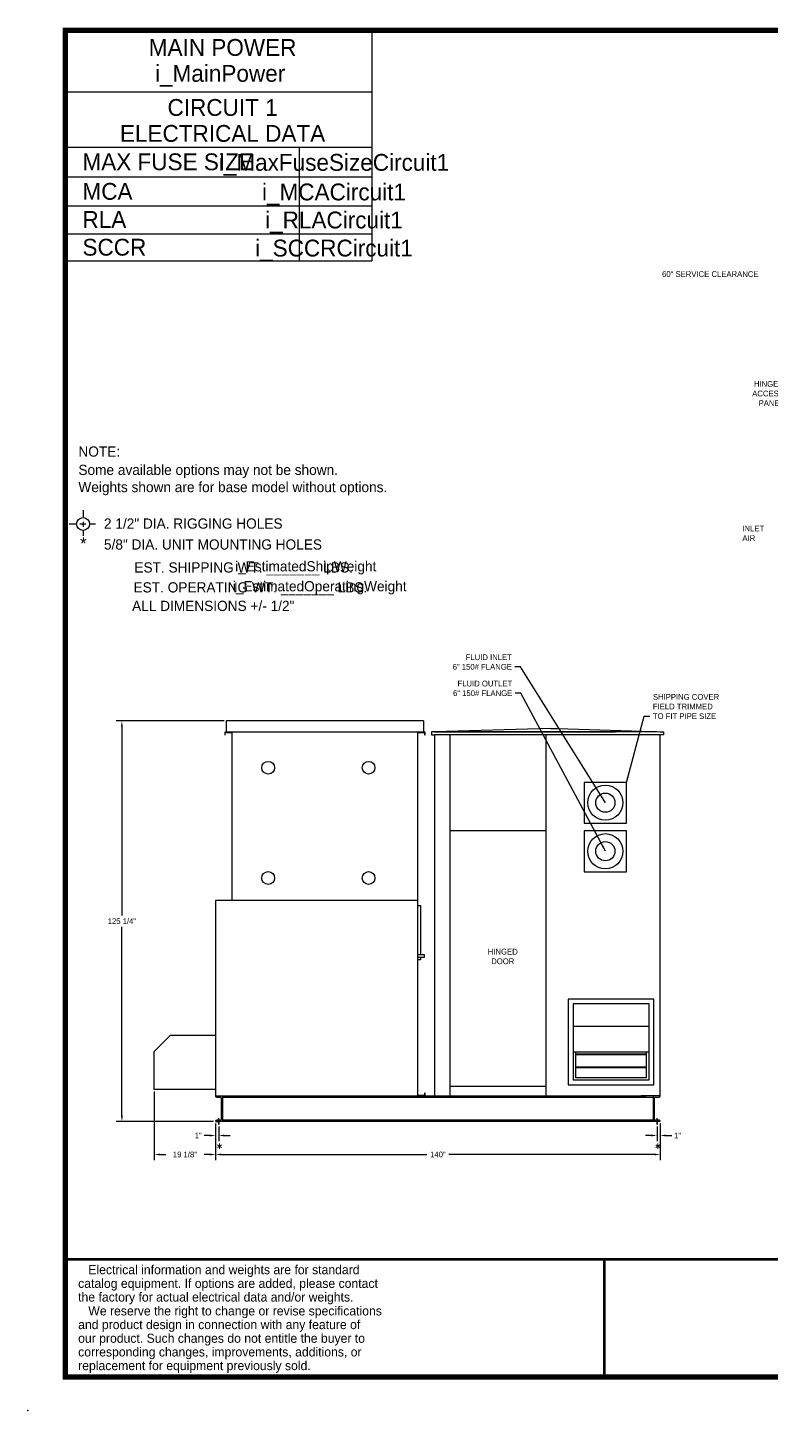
# Model space of a CAD drawing. Header units: inches. Extents: x -285 to 409, y -144 to 294.
# Drawn here: x -285.4 to -53.3, y -144.1 to 288.3 of the extents above; entities that cross this region are included whole.
import ezdxf
from ezdxf.enums import TextEntityAlignment as Align

# ---------------------------------------------------------------- set-up
doc = ezdxf.new("R2010")
doc.units = ezdxf.units.IN
doc.header["$MEASUREMENT"] = 0
doc.layers.get('0').update_dxf_attribs({"color": 10})
doc.layers.get('Defpoints').update_dxf_attribs({"color": 10})
doc.layers.add('C1E', color=1, linetype='Continuous')
doc.styles.add('ROMANS', font='romans.shx', dxfattribs={"height": 0.125})
doc.dimstyles.get("Standard").update_dxf_attribs({"dimscale": 10, "dimtxt": 0.18, "dimasz": 0.18, "dimexe": 0.18, "dimexo": 0.0625, "dimgap": 0.09, "dimtad": 0, "dimtih": 1, "dimtoh": 1, "dimdec": 4, "dimzin": 0, "dimdsep": 46, "dimlunit": 5, "dimtxsty": 'Standard', "dimcen": -0.2, "dimadec": 0, "dimazin": 0, "dimtfac": 1, "dimtdec": 4, "dimtofl": 0, "dimtmove": 0, "dimatfit": 3, "dimfxl": 1, "dimfrac": 2, "dimtolj": 1, "dimtzin": 0, "dimarcsym": 0})

# ---------------------------------------------------------------- blocks, each defined once
blk = doc.blocks.new('*D9')
at = {"color": 0, "lineweight": -2, "ltscale": 5}
for p, q in [((-88.73, -55.41), (-88.73, -59.99)), ((-87.73, -54.41), (-87.73, -59.99)), ((-90.53, -58.19), (-92.33, -58.19)), ((-85.93, -58.19), (-84.13, -58.19))]:
    blk.add_line(p, q, dxfattribs=at)
at = {"color": 0, "ltscale": 5}
for points in [[(-90.53, -57.89), (-90.53, -58.49), (-88.73, -58.19)], [(-85.93, -57.89), (-85.93, -58.49), (-87.73, -58.19)]]:
    blk.add_solid(points, dxfattribs=at)
at = {"layer": 'Defpoints', "color": 0, "ltscale": 5}
for p in [(-88.73, -54.78), (-87.73, -53.78), (-87.73, -58.19)]:
    blk.add_point(p, dxfattribs=at)
at = {"color": 0, "ltscale": 5, "insert": (-82.33, -58.19), "char_height": 1.8, "attachment_point": 5}
blk.add_mtext('\\A1;1"', dxfattribs=at)
blk = doc.blocks.new('*D10')
at = {"color": 0, "lineweight": -2, "ltscale": 5}
for p, q in [((-226.73, -54.41), (-226.73, -59.99)), ((-225.73, -55.41), (-225.73, -59.99)), ((-228.53, -58.19), (-230.33, -58.19)), ((-223.93, -58.19), (-222.13, -58.19))]:
    blk.add_line(p, q, dxfattribs=at)
at = {"color": 0, "ltscale": 5}
for points in [[(-228.53, -57.89), (-228.53, -58.49), (-226.73, -58.19)], [(-223.93, -57.89), (-223.93, -58.49), (-225.73, -58.19)]]:
    blk.add_solid(points, dxfattribs=at)
at = {"layer": 'Defpoints', "color": 0, "ltscale": 5}
for p in [(-226.73, -53.78), (-225.73, -54.78), (-226.73, -58.19)]:
    blk.add_point(p, dxfattribs=at)
at = {"color": 0, "ltscale": 5, "insert": (-232.13, -58.19), "char_height": 1.8, "attachment_point": 5}
blk.add_mtext('\\A1;1"', dxfattribs=at)
blk = doc.blocks.new('*D11')
at = {"color": 0, "lineweight": -2, "ltscale": 5}
for p, q in [((-226.73, -55.03), (-226.73, -65.93)), ((-87.73, -55.03), (-87.73, -65.93)), ((-224.93, -64.13), (-160.68, -64.13)), ((-89.53, -64.13), (-153.78, -64.13))]:
    blk.add_line(p, q, dxfattribs=at)
at = {"color": 0, "ltscale": 5}
for points in [[(-224.93, -63.83), (-224.93, -64.43), (-226.73, -64.13)], [(-89.53, -63.83), (-89.53, -64.43), (-87.73, -64.13)]]:
    blk.add_solid(points, dxfattribs=at)
at = {"layer": 'Defpoints', "color": 0, "ltscale": 5}
for p in [(-226.73, -54.41), (-87.73, -54.41), (-87.73, -64.13)]:
    blk.add_point(p, dxfattribs=at)
at = {"color": 0, "ltscale": 5, "insert": (-157.23, -64.13), "char_height": 1.8, "attachment_point": 5}
blk.add_mtext('\\A1;140"', dxfattribs=at)
blk = doc.blocks.new('*D12')
at = {"color": 0, "lineweight": -2, "ltscale": 5}
for p, q in [((-245.87, -44.43), (-245.87, -65.93)), ((-226.73, -55.03), (-226.73, -65.93)), ((-244.07, -64.13), (-242.3, -64.13)), ((-228.53, -64.13), (-230.3, -64.13))]:
    blk.add_line(p, q, dxfattribs=at)
at = {"color": 0, "ltscale": 5}
for points in [[(-244.07, -63.83), (-244.07, -64.43), (-245.87, -64.13)], [(-228.53, -63.83), (-228.53, -64.43), (-226.73, -64.13)]]:
    blk.add_solid(points, dxfattribs=at)
at = {"layer": 'Defpoints', "color": 0, "ltscale": 5}
for p in [(-245.87, -43.81), (-226.73, -54.41), (-245.87, -64.13)]:
    blk.add_point(p, dxfattribs=at)
at = {"color": 0, "ltscale": 5, "insert": (-236.3, -64.13), "char_height": 1.8, "attachment_point": 5}
blk.add_mtext('\\A1;19 1/8"', dxfattribs=at)
blk = doc.blocks.new('*D13')
at = {"color": 0, "lineweight": -2, "ltscale": 5}
for p, q in [((-224, 71.45), (-257.79, 71.45)), ((-255.99, 69.65), (-255.99, 10.63)), ((-255.99, -51.98), (-255.99, 7.03)), ((-227.36, -53.78), (-257.79, -53.78))]:
    blk.add_line(p, q, dxfattribs=at)
at = {"color": 0, "ltscale": 5}
for points in [[(-256.29, 69.65), (-255.69, 69.65), (-255.99, 71.45)], [(-256.29, -51.98), (-255.69, -51.98), (-255.99, -53.78)]]:
    blk.add_solid(points, dxfattribs=at)
at = {"layer": 'Defpoints', "color": 0, "ltscale": 5}
for p in [(-255.99, 71.45), (-223.37, 71.45), (-226.73, -53.78)]:
    blk.add_point(p, dxfattribs=at)
at = {"color": 0, "ltscale": 5, "insert": (-255.99, 8.83), "char_height": 1.8, "attachment_point": 5}
blk.add_mtext('\\A1;125 1/4"', dxfattribs=at)

msp = doc.modelspace()

# ---------------------------------------------------------------- linework, layer by layer
at = {"lineweight": 30}
for p, q in [((-268.12192, 137.36535), (-268.12192, 135.24732)), ((-272.51012, 133.07347), (-270.36213, 133.07347)), ((-269.12286, 133.07347), (-267.31164, 133.07347)), ((-268.12192, 133.75995), (-268.12192, 132.15817)), ((-268.12192, 131.01404), (-268.12192, 129.34372)), ((-266.07238, 133.07347), (-264.23724, 133.07347)), ((-105.18373, -133.75551), (-105.18373, -96.90051))]:
    msp.add_line(p, q, dxfattribs=at)
at = {"color": 1, "linetype": 'Continuous'}
for p, q in [((-161.74903, 71.45099), (-223.37403, 71.45099)), ((-223.37403, 71.45099), (-223.37403, 67.95099)), ((-161.74903, 71.45099), (-161.74903, 67.95099)), ((-223.87403, 67.95099), (-223.87403, 67.07099)), ((-221.62403, 67.95099), (-223.87403, 67.95099)), ((-223.87403, 67.07099), (-223.74903, 67.07099)), ((-223.74903, 67.82599), (-221.62403, 67.82599)), ((-223.74903, 67.07099), (-223.74903, 67.82599)), ((-221.62403, 67.95099), (-221.62403, 67.93499)), ((-163.49903, 67.95099), (-221.62403, 67.95099)), ((-221.62403, 67.95099), (-221.62403, 15.34199)), ((-163.49903, 67.93499), (-221.62403, 67.93499)), ((-161.24903, 67.95099), (-163.49903, 67.95099)), ((-163.49903, 67.95099), (-163.49903, 67.93499)), ((-163.49903, 15.34199), (-163.49903, 67.95099)), ((-163.49903, 67.82599), (-161.37403, 67.82599)), ((-161.37403, 67.82599), (-161.37403, 67.07099)), ((-161.37403, 67.07099), (-161.24903, 67.07099)), ((-161.24903, 67.07099), (-161.24903, 67.95099)), ((-211.01495, 15.32599), (-226.74903, 15.32599)), ((-226.74903, 15.32599), (-226.74903, -25.88301)), ((-211.01495, 15.34199), (-221.62403, 15.34199)), ((-221.60803, 15.34199), (-221.60803, 15.32599)), ((-180.37403, 15.32599), (-211.01495, 15.34199)), ((-163.49903, 15.34199), (-207.01495, 15.34199)), ((-163.51503, 15.32599), (-163.51503, 15.34199)), ((-163.49903, -45.67401), (-163.49903, 15.32599)), ((-163.49903, 13.70099), (-162.62403, 13.70099)), ((-162.62403, 13.70099), (-162.62403, -1.54901)), ((-163.49903, -1.54901), (-161.49903, -1.54901)), ((-161.49903, -2.54901), (-163.49903, -2.54901)), ((-162.62403, -3.29901), (-163.49903, -3.29901)), ((-162.62403, -2.54901), (-162.62403, -3.29901)), ((-161.49903, -1.54901), (-161.49903, -2.54901)), ((-89.73317, -15.54334), (-116.48317, -15.54334)), ((-116.48317, -15.54334), (-116.48317, -42.29334)), ((-91.23317, -17.04334), (-114.98317, -17.04334)), ((-114.98317, -17.04334), (-114.98317, -40.79334)), ((-91.23317, -40.79334), (-91.23317, -17.04334)), ((-89.73317, -42.29334), (-89.73317, -15.54334)), ((-226.73303, -25.88301), (-226.74903, -25.88301)), ((-226.74903, -25.88301), (-226.74903, -26.80919)), ((-226.73303, -25.88301), (-226.73303, -45.78301)), ((-245.87403, -31.90019), (-240.78303, -26.80919)), ((-240.78303, -26.80919), (-226.74903, -26.80919)), ((-226.74903, -26.80919), (-226.74903, -43.80919)), ((-245.87403, -43.80919), (-245.87403, -31.90019)), ((-114.20192, -32.15706), (-114.20192, -40.01209)), ((-92.01442, -32.76956), (-114.20192, -32.76956)), ((-114.20192, -32.83206), (-92.01442, -32.83206)), ((-92.01442, -40.01209), (-92.01442, -32.15706)), ((-92.01442, -36.83206), (-114.20192, -36.83206)), ((-114.20192, -36.89456), (-92.01442, -36.89456)), ((-116.48317, -42.29334), (-89.73317, -42.29334)), ((-114.98317, -40.79334), (-91.23317, -40.79334)), ((-114.20192, -40.01209), (-92.01442, -40.01209)), ((-226.74903, -43.80919), (-245.87403, -43.80919)), ((-226.74903, -43.80919), (-226.74903, -45.78301)), ((-226.73303, -45.78301), (-226.74903, -45.78301)), ((-226.74903, -45.78301), (-226.74903, -45.79901)), ((-226.74903, -45.79901), (-178.12403, -45.79901)), ((-161.37403, -45.67401), (-163.49903, -45.67401)), ((-161.37403, -44.91901), (-161.37403, -45.67401)), ((-161.24903, -44.91901), (-161.37403, -44.91901)), ((-161.24903, -45.79901), (-161.24903, -44.91901))]:
    msp.add_line(p, q, dxfattribs=at)
at = {"color": 1, "ltscale": 5}
for p, q in [((-158.23303, 68.07099), (-159.23303, 68.07099)), ((-159.23303, 68.07099), (-159.23303, 67.07099)), ((-159.23303, 67.07099), (-158.23303, 67.07099)), ((-122.04553, 69.07099), (-158.23303, 68.07099)), ((-158.23303, 68.07099), (-101.7037, 68.07099)), ((-88.85803, 68.07099), (-158.23303, 68.07099)), ((-158.23303, -45.78301), (-158.23303, 67.07099)), ((-86.73303, 67.07099), (-158.23303, 67.07099)), ((-153.4004, -45.78301), (-153.4004, 67.07099)), ((-123.4004, -45.78301), (-123.4004, 67.07099)), ((-122.04553, 69.07099), (-119.92053, 69.07099)), ((-119.92053, 69.07099), (-86.73303, 68.07099)), ((-87.73303, 68.07099), (-86.73303, 68.07099)), ((-87.73303, -45.78301), (-87.73303, 67.07099)), ((-86.73303, 68.07099), (-86.73303, 67.07099)), ((-153.4004, 37.21699), (-123.4004, 37.21699)), ((-158.23303, -45.78301), (-158.23303, 30.34199)), ((-153.4004, -42.78301), (-123.4004, -42.78301)), ((-226.73303, -45.78301), (-92.10803, -45.78301)), ((-226.73303, -45.78301), (-226.73303, -45.78301)), ((-226.35803, -46.15801), (-225.23303, -46.15801)), ((-224.85803, -53.03301), (-224.85803, -46.53301)), ((-224.48303, -53.78301), (-224.48303, -45.78301)), ((-224.48303, -46.15801), (-89.98303, -46.15801)), ((-161.23303, -45.78301), (-158.23303, -45.78301)), ((-158.23303, -45.78301), (-152.23303, -45.78301)), ((-87.73303, -45.78301), (-93.73303, -45.78301)), ((-89.98303, -45.78301), (-89.98303, -53.78301)), ((-89.60803, -46.53301), (-89.60803, -53.03301)), ((-89.23303, -46.15801), (-88.10803, -46.15801)), ((-87.73303, -45.78301), (-87.73303, -45.78301)), ((-87.73303, -53.78301), (-226.73303, -53.78301)), ((-226.73303, -53.78301), (-226.73303, -53.78301)), ((-226.73303, -53.78301), (-225.73303, -53.78301)), ((-225.23303, -53.40801), (-226.35803, -53.40801)), ((-225.73303, -54.78301), (-225.73303, -52.78301)), ((-225.73303, -53.78301), (-225.73303, -54.78301)), ((-89.98303, -53.40801), (-224.48303, -53.40801)), ((-88.10803, -53.40801), (-89.23303, -53.40801)), ((-88.73303, -54.78301), (-88.73303, -52.78301)), ((-87.73303, -53.78301), (-88.73303, -53.78301)), ((-88.73303, -53.78301), (-88.73303, -54.78301)), ((-87.73303, -53.78301), (-87.73303, -53.78301))]:
    msp.add_line(p, q, dxfattribs=at)
at = {"ltscale": 5}
for p, q in [((-91.23317, -24.04687), (-114.98317, -24.04687)), ((-91.23317, -32.15706), (-114.98317, -32.15706))]:
    msp.add_line(p, q, dxfattribs=at)
at = {"const_width": 1.6848}
msp.add_lwpolyline([(-273.66373, -133.75551), (400.25627, -133.75551), (400.25627, 287.44449), (-273.66373, 287.44449), (-273.66373, -133.75551)], dxfattribs=at)
at = {"color": 1, "ltscale": 5}
for points in [[(-111.48335, 39.49216), (-98.3288, 39.49216), (-98.3288, 52.25648), (-111.48335, 52.25648)], [(-111.48335, 24.31718), (-98.3288, 24.31718), (-98.3288, 37.08151), (-111.48335, 37.08151)]]:
    msp.add_lwpolyline(points, close=True, dxfattribs=at)
at = {"lineweight": 30, "const_width": 0.8424}
for points in [[(-104.18773, -96.90051), (-273.66373, -96.90051)], [(400.25627, -96.90051), (-105.18373, -96.90051), (-105.18373, -133.75551)]]:
    msp.add_lwpolyline(points, dxfattribs=at)
at = {"lineweight": 30}
msp.add_circle((-268.12192, 133.07347), 2.01408, dxfattribs=at)
at = {"color": 1, "linetype": 'Continuous'}
for centre in [(-210.27388, 56.82599), (-178.89207, 56.82599), (-210.27388, 22.32599), (-178.89207, 22.32599)]:
    msp.add_circle(centre, 2, dxfattribs=at)
at = {"color": 1, "ltscale": 5}
for centre, radius in [((-104.88367, 45.88578), 5.5), ((-104.88367, 45.88578), 3), ((-104.88367, 30.7108), 5.5), ((-104.88367, 30.7108), 3)]:
    msp.add_circle(centre, radius, dxfattribs=at)
for centre, start, end in [((-226.35803, -45.78301), 180, 270), ((-225.23303, -46.53301), 0, 90), ((-89.23303, -46.53301), 90, 180), ((-88.10803, -45.78301), 270, 360), ((-226.35803, -53.78301), 90, 180), ((-225.23303, -53.03301), 270, 0), ((-89.23303, -53.03301), 180, 270), ((-88.10803, -53.78301), 0, 90)]:
    msp.add_arc(centre, 0.375, start, end, dxfattribs=at)
msp.add_point((-285.44302, -144.14435))
at = {"layer": 'C1E', "lineweight": 30}
for p, q in [((-177.89505, 287.44449), (-177.89505, 215.4093)), ((-177.89505, 268.15875), (-273.66373, 268.15875)), ((-177.89505, 250.79223), (-273.13814, 250.79223)), ((-200.57344, 250.79223), (-200.57344, 215.4093)), ((-273.16515, 241.59688), (-177.89505, 241.59688)), ((-273.37901, 232.59844), (-177.89505, 232.59844)), ((-273.82123, 223.84321), (-177.89505, 223.84321)), ((-273.80638, 215.4093), (-177.89505, 215.4093))]:
    msp.add_line(p, q, dxfattribs=at)

# ---------------------------------------------------------------- texts
at = {"color": 1}
msp.add_text('60" SERVICE CLEARANCE', height=1.8, dxfattribs=at).set_placement((-87.17687, 210.32778))
at = {"lineweight": 30}
for s, height, p in [('NOTE:', 3.19127, (-269.58859, 154.12204)), ('Some available options may not be shown.', 3.1912704, (-269.58859, 148.39416)), ('Weights shown are for base model without options.', 3.1912704, (-269.58859, 143.01343)), ('2 1/2" DIA. RIGGING HOLES', 3.1912704, (-261.59932, 131.60303)), ('5/8" DIA. UNIT MOUNTING HOLES', 3.1912704, (-261.59932, 125.05727)), ('   Electrical information and weights are for standard', 2.8509975, (-269.6666, -101.57859)), ('catalog equipment. If options are added, please contact', 2.8509975, (-269.6666, -105.85509)), ('the factory for actual electrical data and/or weights.', 2.8509975, (-269.6666, -110.13158)), ('   We reserve the right to change or revise specifications', 2.8509975, (-269.6666, -114.46201)), ('and product design in connection with any feature of', 2.8509975, (-269.6666, -118.73851)), ('our product. Such changes do not entitle the buyer to', 2.8509975, (-269.6666, -123.015)), ('corresponding changes, improvements, additions, or ', 2.8509975, (-269.6666, -127.2915)), ('replacement for equipment previously sold.', 2.8509975, (-269.6666, -131.568))]:
    msp.add_text(s, height=height, dxfattribs=at).set_placement(p)
for s, height, p in [('*', 3.92745, (-268.03904, 125.002)), ('EST. SHIPPING WT. _______ LBS.', 3.1912704, (-217.94026, 117.88591)), ('i_EstimatedShipWeight', 3.1949329, (-198.54355, 118.23452)), ('EST. OPERATING WT. _______ LBS.', 3.1912704, (-215.82122, 111.64357)), ('i_EstimatedOperatingWeight', 3.1912704, (-194.17691, 111.99219)), ('ALL DIMENSIONS +/- 1/2"', 3.1912704, (-227.44142, 105.85197))]:
    msp.add_text(s, height=height, dxfattribs=at).set_placement(p, align=Align.CENTER)
at = {"color": 1, "ltscale": 5, "char_height": 1.8}
for s, insert, attachment_point in [('HINGED\\PACCESS\\PPANEL', (-49.10542, 169.96461), 9), ('INLET\\PAIR', (-62.06486, 132.56372), 1), ('FLUID INLET\\P6" 150# FLANGE', (-134.0998, 87.4719), 9), ('FLUID OUTLET\\P6" 150# FLANGE', (-133.98821, 79.22195), 9), ('SHIPPING COVER\\PFIELD TRIMMED\\PTO FIT PIPE SIZE', (-90.04637, 72.05294), 7), ('HINGED\\PDOOR', (-136.95709, -2.21109), 5)]:
    msp.add_mtext(s, dxfattribs=dict(at, insert=insert, attachment_point=attachment_point))
at = {"color": 1, "char_height": 2.99066, "attachment_point": 4, "style": 'ROMANS'}
for insert in [(-226.51598, -62.14955), (-89.51598, -62.14955)]:
    msp.add_mtext('*', dxfattribs=dict(at, insert=insert))
at = {"layer": 'C1E', "lineweight": 30}
for s, p in [('MAIN POWER', (-224.52431, 279.46389)), ('i_MainPower', (-225.29306, 271.34847)), ('CIRCUIT 1', (-224.52431, 260.69601)), ('ELECTRICAL DATA', (-224.52431, 252.58059)), ('i_MaxFuseSizeCircuit1', (-189.71404, 243.51947)), ('i_MCACircuit1', (-189.71404, 234.27232)), ('i_RLACircuit1', (-189.71404, 225.49732)), ('i_SCCRCircuit1', (-189.71404, 216.72232))]:
    msp.add_text(s, height=5.265, dxfattribs=at).set_placement(p, align=Align.CENTER)
for s, p in [('MAX FUSE SIZE', (-268.31958, 243.69702)), ('MCA', (-268.31958, 234.44987)), ('RLA', (-268.31958, 225.67487)), ('SCCR', (-268.31958, 216.99125))]:
    msp.add_text(s, height=5.265, dxfattribs=at).set_placement(p)

# ---------------------------------------------------------------- dimensions: what is measured, and where the dimension line sits
at = {"color": 1, "ltscale": 5}
dim = msp.add_linear_dim(base=(-255.98564, 71.45099), p1=(-226.73303, -53.78301), p2=(-223.37403, 71.45099), angle=90, dimstyle='Standard', override={"dimpost": '"'}, dxfattribs=at)
dim.commit()
dim.dimension.update_dxf_attribs({"geometry": '*D13', "text_midpoint": (-255.98564, 8.83399)})
for base, p1, p2, picture, middle in [((-245.87403, -64.12608), (-226.73303, -54.40801), (-245.87403, -43.80919), '*D12', (-236.30353, -64.12608)), ((-226.73303, -58.18661), (-225.73303, -54.78301), (-226.73303, -53.78301), '*D10', (-232.13303, -58.18661)), ((-87.73303, -58.18661), (-88.73303, -54.78301), (-87.73303, -53.78301), '*D9', (-82.33303, -58.18661))]:
    dim = msp.add_linear_dim(base=base, p1=p1, p2=p2, dimstyle='Standard', override={"dimpost": '"'}, dxfattribs=at)
    dim.commit()
    dim.dimension.update_dxf_attribs({"geometry": picture, "text_midpoint": middle})
dim = msp.add_linear_dim(base=(-87.73303, -64.12608), p1=(-226.73303, -54.40801), p2=(-87.73303, -54.40801), text='140"', dimstyle='Standard', override={"dimpost": '"'}, dxfattribs=at)
dim.commit()
dim.dimension.update_dxf_attribs({"geometry": '*D11', "text_midpoint": (-157.23303, -64.12608)})

# ---------------------------------------------------------------- leaders
at = {"color": 1, "ltscale": 5, "annotation_type": 0, "has_hookline": 1}
for points, hookline_direction, text_width in [([(-35.74364, 164.84339), (-46.40542, 170.86461), (-48.20542, 170.86461)], 1, 10.2), ([(-104.88367, 45.88578), (-131.3998, 88.3719), (-133.1998, 88.3719)], 1, 23.1), ([(-104.88367, 30.7108), (-131.28821, 80.12195), (-133.08821, 80.12195)], 1, 23.1), ([(-98.3288, 52.25648), (-92.74637, 72.95294), (-90.94637, 72.95294)], 0, 26.4)]:
    msp.add_leader(points, dimstyle='Standard', override={"dimgap": 0.09, "dimtad": 0}, dxfattribs=dict(at, hookline_direction=hookline_direction, text_width=text_width))

doc.saveas('drawing.dxf')
